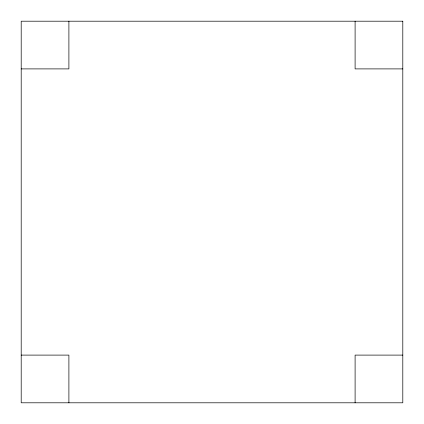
<?xml version="1.0" encoding="UTF-8"?>
<svg xmlns="http://www.w3.org/2000/svg" width="424" height="424" viewBox="0 0 424 424"><rect width="100%" height="100%" fill="white"/><g stroke="black" fill="none" stroke-linecap="round" stroke-linejoin="round"><path stroke-width="0.64" d="M21.2 68.9L68.9 68.9L68.9 21.2M402.8 68.9L355.1 68.9L355.1 21.2M21.2 355.1L68.9 355.1L68.9 402.8M402.8 355.1L355.1 355.1L355.1 402.8M402.8 21.2L21.2 21.2L21.2 402.8L402.8 402.8L402.8 21.2"/></g></svg>
